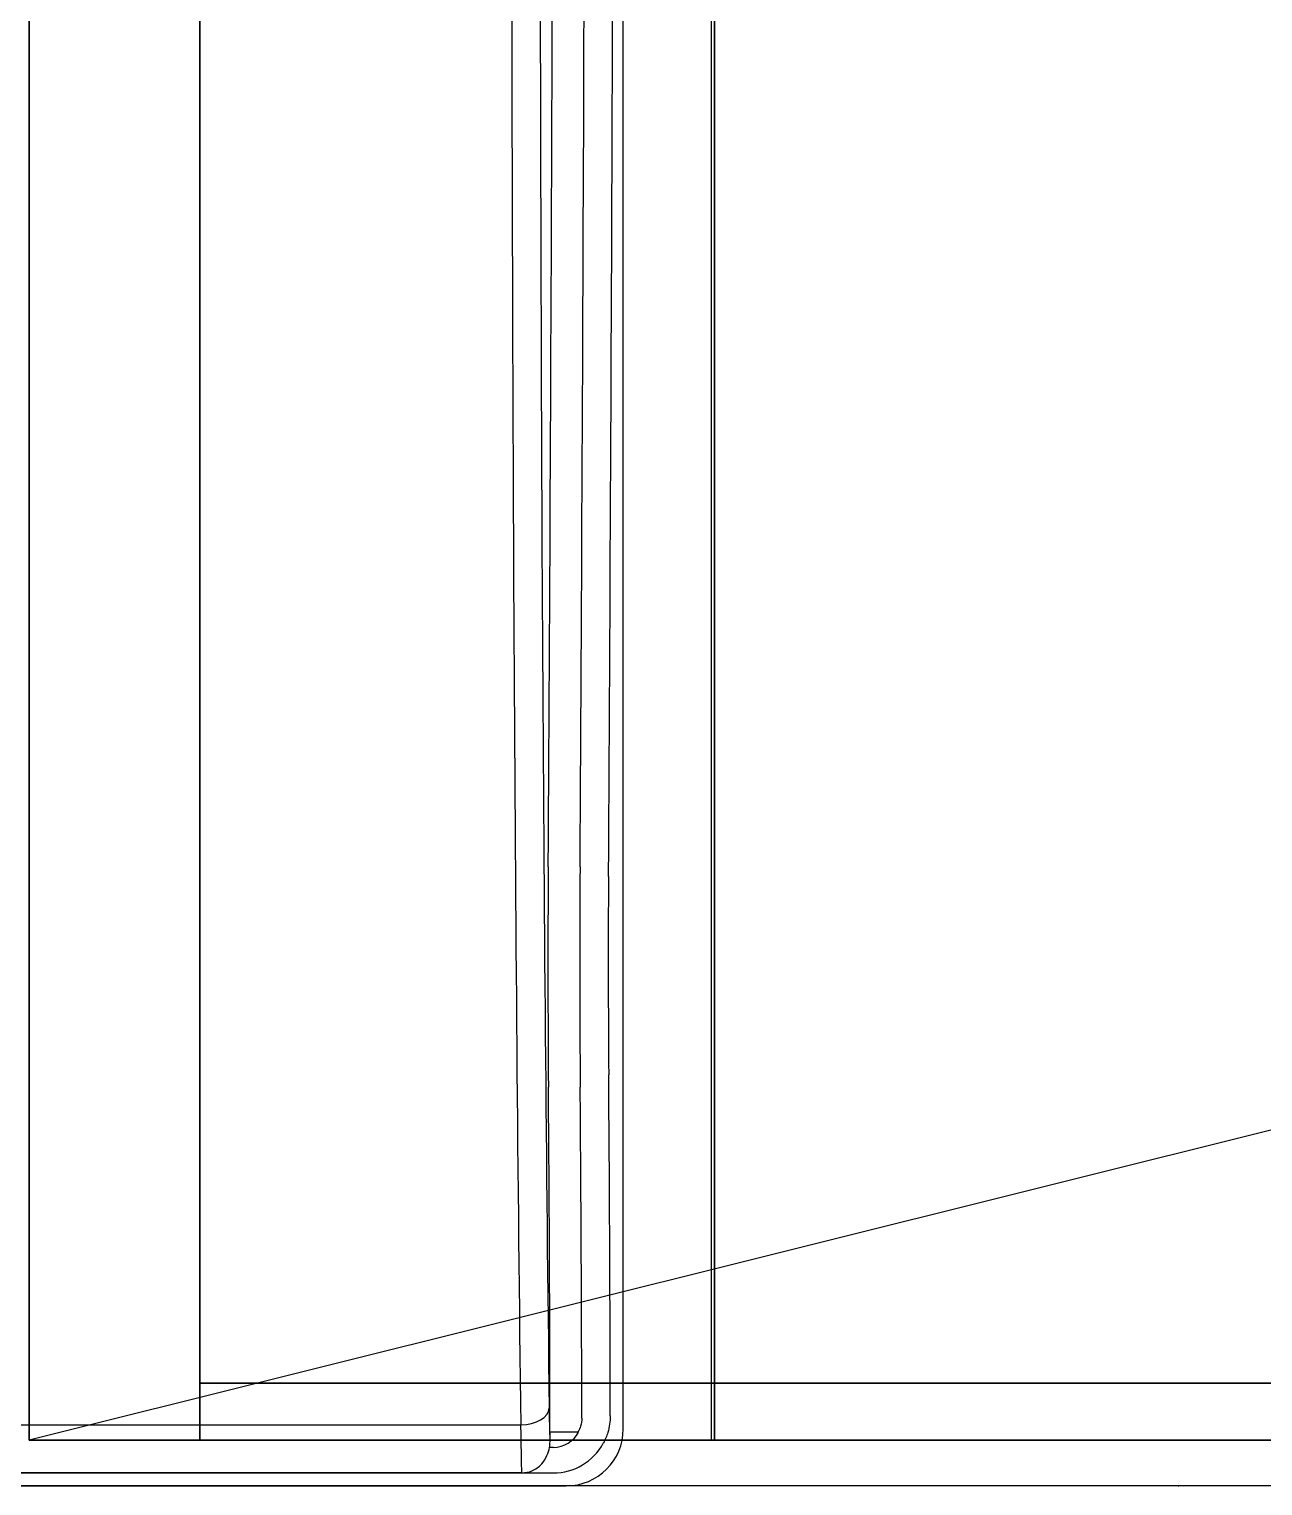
# Model space of a CAD drawing. Header units: millimetres. Extents: x 38967 to 51721, y 49836 to 53207.
# Drawn here: x 48953.34 to 48975, y 51766.64 to 51792.22 of the extents above; entities that cross this region are included whole.
import ezdxf

# ---------------------------------------------------------------- set-up
doc = ezdxf.new("R2010")
doc.units = ezdxf.units.MM
doc.header["$LTSCALE"] = 5
for name, color, linetype in [('200-EquipBorder-2d', 9, 'Continuous'), ('200-EquipInternal-2d', 252, 'Continuous'), ('200-EquipRed-3d', 1, 'Continuous'), ('200-EquipRemBorder-2d', 21, 'Continuous'), ('200-EquipSteel-3d', 9, 'Continuous'), ('elev3', 8, 'Continuous')]:
    doc.layers.add(name, color=color, linetype=linetype)
doc.layers.add('200-InsPoint-3D', color=3, linetype='Continuous', plot=False)

# ---------------------------------------------------------------- blocks, each defined once
blk = doc.blocks.new('SL50')
at = {"layer": '200-EquipBorder-2d'}
for p, q in [((436.5, 0), (107.5, 0)), ((82, -8), (82, -315.25)), ((97.7, -8), (82, -8)), ((97.5, -10), (97.5, -376.3))]:
    blk.add_line(p, q, dxfattribs=at)
blk.add_ellipse((107.5, -10), major_axis=(-7.07, 7.07), ratio=0.999695, start_param=5.497934, end_param=7.068426, dxfattribs=at)
at = {"layer": '200-EquipInternal-2d'}
for p, q in [((434.23, -2.27), (109.77, -2.27)), ((115.3, -2.3), (115.27, -2.27)), ((115.27, -2.27), (428.73, -2.27)), ((428.7, -2.3), (115.3, -2.3)), ((109.77, -6.76), (110.44, -6.76)), ((110.36, -9.47), (105.45, -9.47)), ((110.36, -7.71), (110.36, -9.47)), ((428.49, -10.73), (115.51, -10.73))]:
    blk.add_line(p, q, dxfattribs=at)
for centre, major_axis, ratio, start_param, end_param in [((109.78, -12.28), (-3.83, 9.25), 0.998727, 5.890772, 6.961599), ((115.27, -7.27), (-1.92, -4.64), 0.975613, 3.543867, 3.906821), ((115.3, -7.3), (-3.54, -3.54), 0.999695, 3.927155, 4.290731), ((115.27, -7.27), (-3.54, 3.54), 0.999695, 5.49823, 5.498852), ((115.3, -22.3), (0, 20), 0.013091, 5.329332, 6.265732), ((109.78, -11.77), (-2.1, 4.55), 0.997235, 5.852118, 6.941651), ((110.3, -22.3), (0, -15), 0.017455, 2.187739, 2.906109), ((113.15, 0), (0, -160), 0.017455, 4.771631, 5.165185), ((102.65, 0), (0, -165), 0.017455, 4.786865, 5.165185), ((107.65, 0), (0, 160), 0.018001, 1.645272, 2.023593), ((115.51, -13.62), (-5, -0.06), 0.578515, 4.705227, 6.261787), ((108.46, -300), (0, 500), 0.01728, 4.712389, 5.329332), ((103.46, -300), (0, -495), 0.017455, 1.570796, 2.187739), ((104.35, -91.87), (0, 50), 0.01571, 4.36939, 5.165185), ((109.85, -91.87), (0, -50), 0.017455, 1.227798, 2.023592), ((99.35, -91.87), (0, -45), 0.017455, 1.227798, 2.023592), ((116.61, -445), (0, -1005), 0.017455, 4.36939, 4.712389), ((121.61, -445), (0, 1000), 0.017543, 1.227797, 1.570796), ((127.11, -445), (0, -1000), 0.017455, 4.36939, 4.707325)]:
    blk.add_ellipse(centre, major_axis=major_axis, ratio=ratio, start_param=start_param, end_param=end_param, dxfattribs=at)
for points, knots in [([(113.52, -2.63), (113.21, -2.76), (112.9, -2.93), (112.34, -3.34), (112.07, -3.58), (111.46, -4.27), (111.14, -4.75), (110.69, -5.76), (110.53, -6.24), (110.44, -6.76)], [-6.307882, -6.307882, -6.307882, -6.307882, -4.905989, -4.905989, -3.540923, -3.540923, -1.572501, -1.572501, 0, 0, 0, 0]), ([(99.78, -12.28), (99.78, -11.3), (99.92, -10.32), (100.21, -9.38), (100.41, -8.72), (100.67, -8.09), (101, -7.48)], [31.297847, 31.297847, 31.297847, 31.297847, 32.763113, 32.763113, 32.763113, 33.788946, 33.788946, 33.788946, 33.788946]), ([(104.78, -11.91), (104.78, -11.43), (104.85, -10.95), (105.1, -10.14), (105.26, -9.79), (105.45, -9.47)], [31.297847, 31.297847, 31.297847, 31.297847, 32.763113, 32.763113, 33.91327, 33.91327, 33.91327, 33.91327]), ([(105.45, -9.47), (105.42, -9.47), (105.39, -9.47), (105.35, -9.45), (105.35, -9.45), (105.34, -9.45)], [0, 0, 0, 0, 0.0891485, 0.0891485, 0.1099292, 0.1099292, 0.1099292, 0.1099292])]:
    blk.add_open_spline(points, degree=3, knots=knots, dxfattribs=at)
blk.add_open_spline([(110.44, -6.76), (110.38, -7.07), (110.36, -7.39), (110.36, -7.71)], degree=3, dxfattribs=at)
at = {"layer": '200-EquipRed-3d'}
blk.add_3dface([(81.48, -700, 239.89), (81.5, -8, 239.89), (81.5, -8, 159.89), (81.48, -700, 159.89)], dxfattribs=at)
at = {"layer": '200-InsPoint-3D'}
blk.add_point((0, 0), dxfattribs=at)
blk = doc.blocks.new('PS1600LC')
at = {"layer": '200-EquipInternal-2d'}
blk.add_line((0, -399.84, 10), (1599.98, 0, 10), dxfattribs=at)
at = {"layer": '200-EquipSteel-3d'}
blk.add_3dface([(1570, 0, 1590), (30, 0, 1590), (30, 0, 2160), (1570, 0, 2160)], dxfattribs=at)
at = {"layer": '200-InsPoint-3D', "flags": 9}
blk.add_attdef('DISTANG', (0, 0), '', height=1, dxfattribs=at)
at = {"layer": '200-EquipRemBorder-2d'}
mesh = blk.add_polymesh((6, 3), dxfattribs=at)
for k, corner in enumerate([(1599.98, -399.84, 10), (1599.98, -399.84), (1599.98, -399.84), (0, -399.84, 10), (0, -399.84), (0, -399.84), (0, 0, 10), (0, 0), (0, -399.84), (1599.98, 0, 10), (1599.98, 0), (1599.98, -399.84), (1599.98, 0, 10), (1599.98, 0, 10), (1599.98, -399.84, 10), (0, 0, 10), (0, 0, 10), (0, -399.84, 10)]):
    mesh.set_mesh_vertex(divmod(k, 3), corner)
at = {"layer": '200-EquipSteel-3d'}
mesh = blk.add_polymesh((6, 3), dxfattribs=at)
for k, corner in enumerate([(1600, -400, 2200), (1600, -400, 1550), (1600, -400, 1550), (1570, -400, 2200), (1570, -400, 1550), (1570, -400, 1550), (1570, 0, 2200), (1570, 0, 1550), (1570, -400, 1550), (1600, 0, 2200), (1600, 0, 1550), (1600, -400, 1550), (1600, 0, 2200), (1600, 0, 2200), (1600, -400, 2200), (1570, 0, 2200), (1570, 0, 2200), (1570, -400, 2200)]):
    mesh.set_mesh_vertex(divmod(k, 3), corner)
mesh = blk.add_polymesh((6, 3), dxfattribs=at)
for k, corner in enumerate([(1570, -400, 1590), (1570, -400, 1550), (1570, -400, 1550), (30, -400, 1590), (30, -400, 1550), (30, -400, 1550), (30, 0, 1590), (30, 0, 1550), (30, -400, 1550), (1570, 0, 1590), (1570, 0, 1550), (1570, -400, 1550), (1570, 0, 1590), (1570, 0, 1590), (1570, -400, 1590), (30, 0, 1590), (30, 0, 1590), (30, -400, 1590)]):
    mesh.set_mesh_vertex(divmod(k, 3), corner)
mesh = blk.add_polymesh((6, 3), dxfattribs=at)
for k, corner in enumerate([(1570, -400, 2200), (1570, -400, 2160), (1570, -400, 2160), (30, -400, 2200), (30, -400, 2160), (30, -400, 2160), (30, 0, 2200), (30, 0, 2160), (30, -400, 2160), (1570, 0, 2200), (1570, 0, 2160), (1570, -400, 2160), (1570, 0, 2200), (1570, 0, 2200), (1570, -400, 2200), (30, 0, 2200), (30, 0, 2200), (30, -400, 2200)]):
    mesh.set_mesh_vertex(divmod(k, 3), corner)
mesh = blk.add_polymesh((6, 3), dxfattribs=at)
for k, corner in enumerate([(1570, -340, 1920), (1570, -340, 1880), (1570, -340, 1880), (30, -340, 1920), (30, -340, 1880), (30, -340, 1880), (30, -10, 1920), (30, -10, 1880), (30, -340, 1880), (1570, -10, 1920), (1570, -10, 1880), (1570, -340, 1880), (1570, -10, 1920), (1570, -10, 1920), (1570, -340, 1920), (30, -10, 1920), (30, -10, 1920), (30, -340, 1920)]):
    mesh.set_mesh_vertex(divmod(k, 3), corner)

msp = doc.modelspace()

# ---------------------------------------------------------------- linework, layer by layer
at = {"layer": 'elev3'}
msp.add_line((50293.341, 51766.644), (46913.341, 51766.644), dxfattribs=at)

# ---------------------------------------------------------------- block references
at = {"xscale": 0.1000000000003638, "yscale": 0.09999999999854481, "zscale": 0.1000000000003638, "rotation": 180}
for name, p in [('SL50', (48973.522, 51766.644)), ('PS1600LC', (49113.341, 51767.444))]:
    msp.add_blockref(name, p, dxfattribs=at)

doc.saveas('drawing.dxf')
